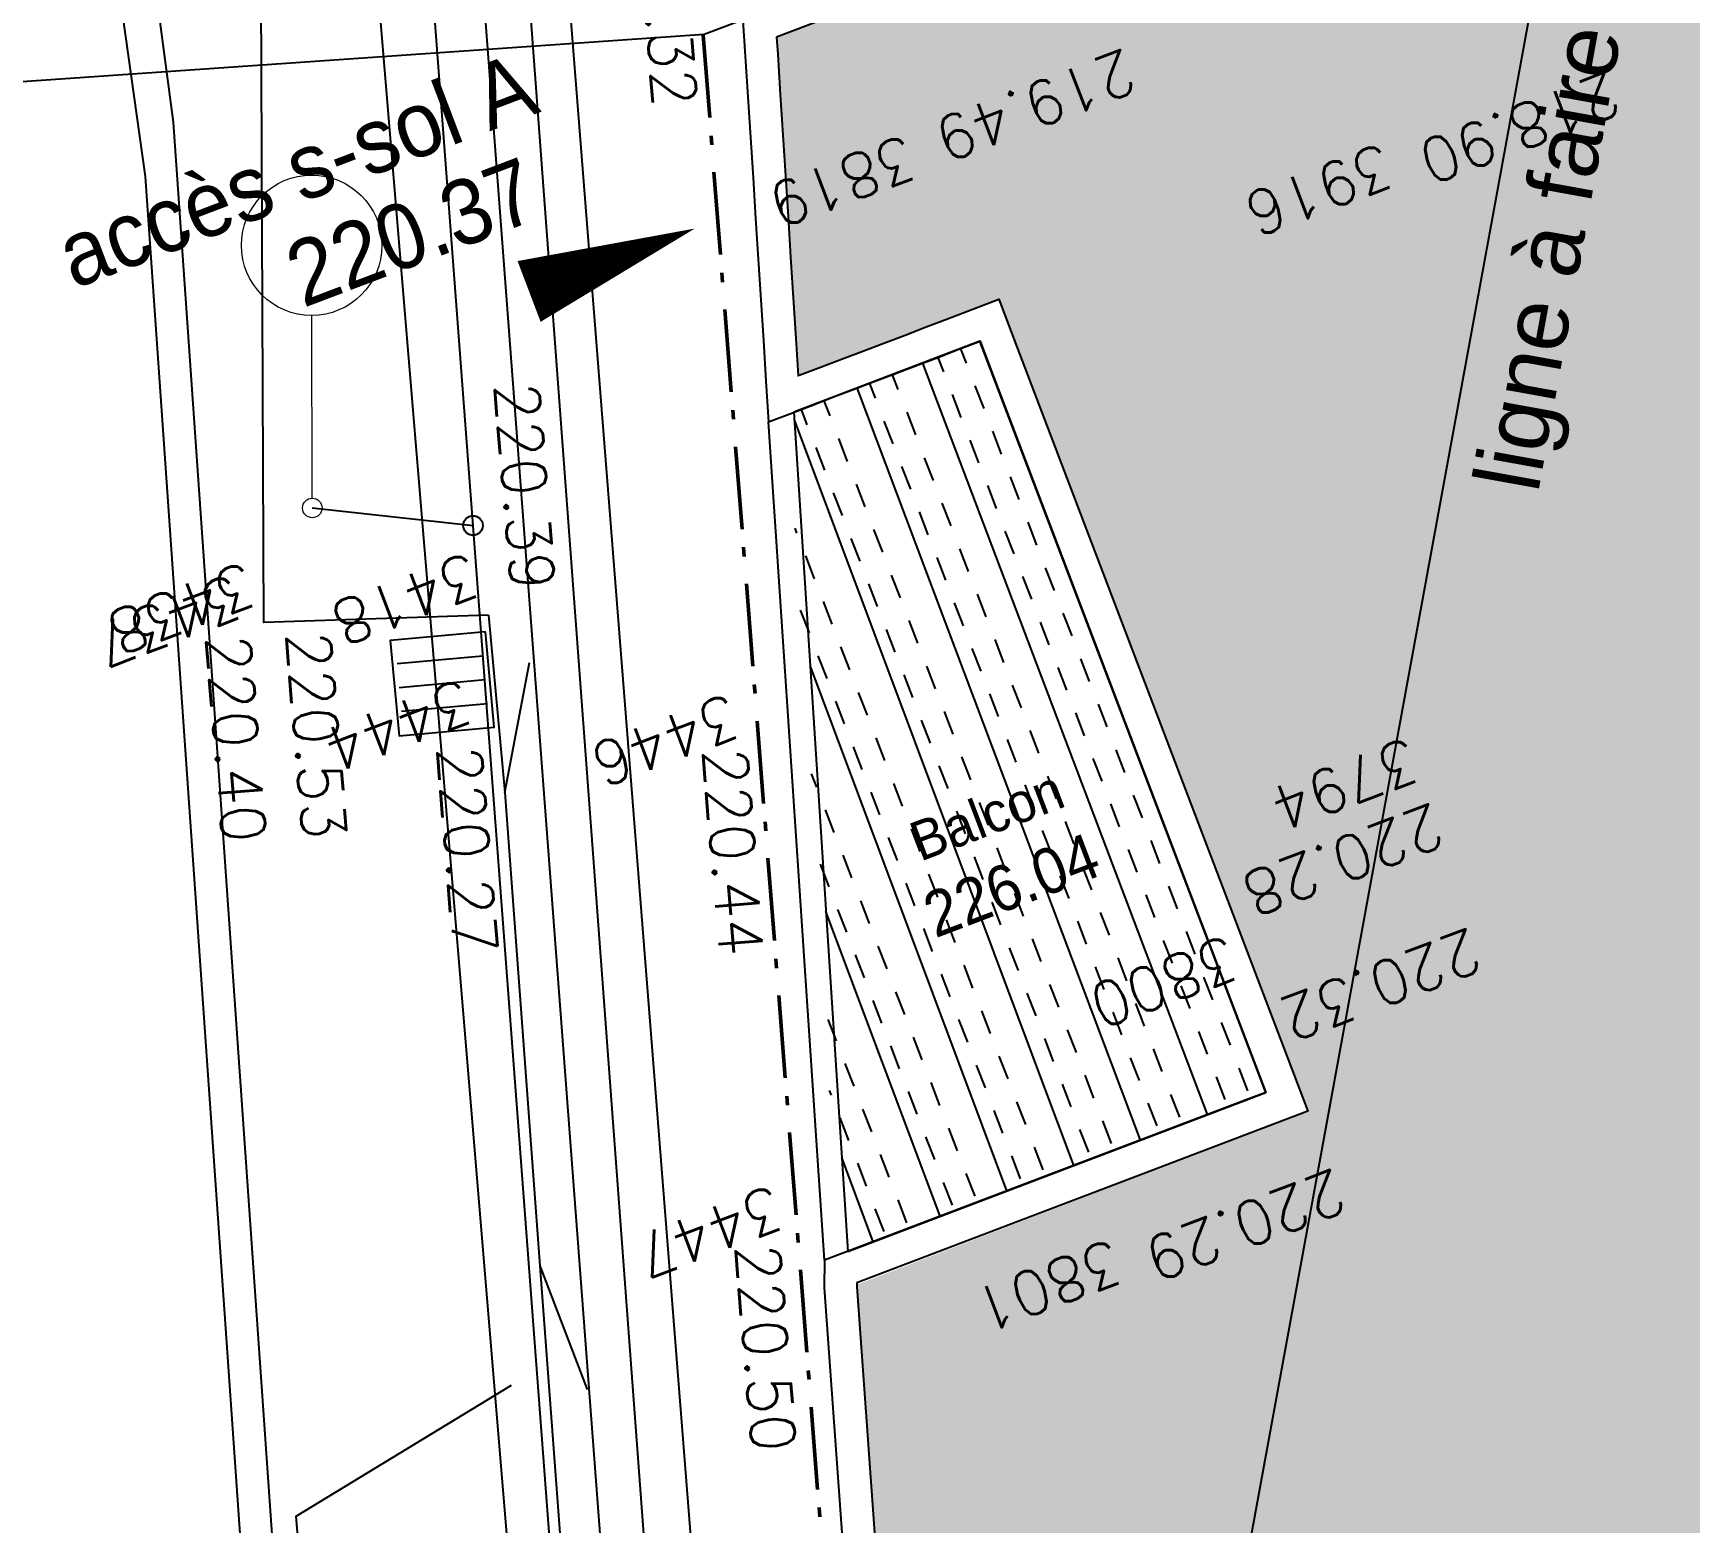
# Model space of a CAD drawing. Header units: centimetres. Extents: x 212517 to 243222, y -357108 to -330212.
# Drawn here: x 217824 to 219098, y -349305 to -348159 of the extents above; entities that cross this region are included whole.
import ezdxf
from ezdxf.enums import TextEntityAlignment as Align
from ezdxf.lldxf.tags import DXFTag

# ---------------------------------------------------------------- set-up
doc = ezdxf.new("R2010")
doc.units = ezdxf.units.CM
doc.linetypes.add('Style de ligne -15', pattern=[2.0832800000000002, 1.25, -0.41656, 0.1388600000000001, -0.2778600000000001])
doc.layers.get('0').update_dxf_attribs({"color": 252})
for name, color, linetype in [('0-EDL-Limite de propriété', 252, 'Continuous'), ('AEP_SSL', 252, 'Continuous'), ('EDF_SSL', 252, 'Texte-Electricite'), ('Fond topo - ASS', 252, 'Continuous'), ('Fond topo - CLO_LEG', 252, 'Continuous'), ('Fond topo - SIH', 252, 'Continuous'), ('Fond topo - Z_500', 252, 'Continuous'), ('prlm-VRD', 2, 'Continuous'), ('SA - bât A-B', 252, 'Continuous'), ('SA - béton balayé', 252, 'Continuous'), ('SA - EDF-réso', 252, 'Texte-BT'), ('SA - GAZ-réso', 252, 'Texte-GAZ'), ('SA - platelage bois', 252, 'Continuous'), ('SA - pouzzolane', 252, 'Continuous'), ('TELECOM_SSL', 252, 'Texte-Telecom')]:
    doc.layers.add(name, color=color, linetype=linetype)
for name, color, linetype, plot in [('Fond topo - N', 252, 'Continuous', False), ('Fond topo - NCACHE', 252, 'Continuous', False), ('Fond topo - ZCACHE', 252, 'Continuous', False)]:
    doc.layers.add(name, color=color, linetype=linetype, plot=plot)
for name, color, linetype, lineweight in [('Fond topo - P', 252, 'Continuous', 50), ('Fond topo - SIG', 252, 'Continuous', 20), ('Fond topo - VOI', 252, 'Continuous', 25)]:
    doc.layers.add(name, color=color, linetype=linetype, lineweight=lineweight)
doc.styles.add('Arial', font='arial.ttf')
doc.styles.add('Lignes', font='arial.ttf', dxfattribs={"height": 0.35})
doc.styles.add('LignesA', font='arial.ttf', dxfattribs={"height": 0.349999994})
doc.styles.add('SIMPLEX', font='simplex_.ttf', dxfattribs={"height": 1.25})
doc.styles.add('Tronçons', font='arial.ttf', dxfattribs={"height": 0.25})
tags = doc.linetypes.add('L16', pattern=[0.37500001490116125, 0.300000011920929, -0.07500000298023224]).pattern_tags.tags
tags[6:7] = [DXFTag(74, 4), DXFTag(75, 0), DXFTag(340, '0'), DXFTag(46, 0.0), DXFTag(50, 0.0), DXFTag(44, 0.0), DXFTag(45, 0.0)]
tags[4:5] = [DXFTag(74, 4), DXFTag(75, 0), DXFTag(340, '0'), DXFTag(46, 0.0), DXFTag(50, 0.0), DXFTag(44, 0.0), DXFTag(45, 0.0)]
tags = doc.linetypes.add('Texte-BT', pattern='A,5,-0.25,["BT",Lignes,S=1,R=0,X=0,Y=-0.18],-1.25', length=6.5).pattern_tags.tags
tags[15:16] = [DXFTag(74, 4), DXFTag(75, 0), DXFTag(340, '0'), DXFTag(46, 0.0), DXFTag(50, 0.0), DXFTag(44, 0.0), DXFTag(45, 0.0)]
tags[4:5] = [DXFTag(74, 4), DXFTag(75, 0), DXFTag(340, '0'), DXFTag(46, 0.0), DXFTag(50, 0.0), DXFTag(44, 0.0), DXFTag(45, 0.0)]
tags = doc.linetypes.add('Texte-Electricite', pattern='A,5,-0.25,["ELEC",Lignes,S=1,R=0,X=0,Y=-0.18],-1.25', length=6.5).pattern_tags.tags
tags[15:16] = [DXFTag(74, 4), DXFTag(75, 0), DXFTag(340, '0'), DXFTag(46, 0.0), DXFTag(50, 0.0), DXFTag(44, 0.0), DXFTag(45, 0.0)]
tags[4:5] = [DXFTag(74, 4), DXFTag(75, 0), DXFTag(340, '0'), DXFTag(46, 0.0), DXFTag(50, 0.0), DXFTag(44, 0.0), DXFTag(45, 0.0)]
tags = doc.linetypes.add('Texte-GAZ', pattern='A,5,-0.25,["GAZ",Lignes,S=1,R=0,X=0,Y=-0.18],-1.25', length=6.5).pattern_tags.tags
tags[15:16] = [DXFTag(74, 4), DXFTag(75, 0), DXFTag(340, '0'), DXFTag(46, 0.0), DXFTag(50, 0.0), DXFTag(44, 0.0), DXFTag(45, 0.0)]
tags[4:5] = [DXFTag(74, 4), DXFTag(75, 0), DXFTag(340, '0'), DXFTag(46, 0.0), DXFTag(50, 0.0), DXFTag(44, 0.0), DXFTag(45, 0.0)]
tags = doc.linetypes.add('Texte-HT', pattern='A,5,-0.25,["HT",Lignes,S=1,R=0,X=0,Y=-0.18],-1.25', length=6.5).pattern_tags.tags
tags[15:16] = [DXFTag(74, 4), DXFTag(75, 0), DXFTag(340, '0'), DXFTag(46, 0.0), DXFTag(50, 0.0), DXFTag(44, 0.0), DXFTag(45, 0.0)]
tags[4:5] = [DXFTag(74, 4), DXFTag(75, 0), DXFTag(340, '0'), DXFTag(46, 0.0), DXFTag(50, 0.0), DXFTag(44, 0.0), DXFTag(45, 0.0)]
tags = doc.linetypes.add('Texte-MT', pattern='A,5,-0.25,["MT",Lignes,S=1,R=0,X=0,Y=-0.18],-1.25', length=6.5).pattern_tags.tags
tags[15:16] = [DXFTag(74, 4), DXFTag(75, 0), DXFTag(340, '0'), DXFTag(46, 0.0), DXFTag(50, 0.0), DXFTag(44, 0.0), DXFTag(45, 0.0)]
tags[4:5] = [DXFTag(74, 4), DXFTag(75, 0), DXFTag(340, '0'), DXFTag(46, 0.0), DXFTag(50, 0.0), DXFTag(44, 0.0), DXFTag(45, 0.0)]
tags = doc.linetypes.add('Texte-Telecom', pattern='A,5,-0.25,["TEL",Lignes,S=1,R=0,X=0,Y=-0.18],-1.25', length=6.5).pattern_tags.tags
tags[15:16] = [DXFTag(74, 4), DXFTag(75, 0), DXFTag(340, '0'), DXFTag(46, 0.0), DXFTag(50, 0.0), DXFTag(44, 0.0), DXFTag(45, 0.0)]
tags[4:5] = [DXFTag(74, 4), DXFTag(75, 0), DXFTag(340, '0'), DXFTag(46, 0.0), DXFTag(50, 0.0), DXFTag(44, 0.0), DXFTag(45, 0.0)]
tags = doc.linetypes.add('Texte-TelecomA', pattern='A,5,-0.25,["TEL",LignesA,S=1,R=0,X=0,Y=-0.18],-1.25', length=6.5).pattern_tags.tags
tags[15:16] = [DXFTag(74, 4), DXFTag(75, 0), DXFTag(340, '0'), DXFTag(46, 0.0), DXFTag(50, 0.0), DXFTag(44, 0.0), DXFTag(45, 0.0)]
tags[4:5] = [DXFTag(74, 4), DXFTag(75, 0), DXFTag(340, '0'), DXFTag(46, 0.0), DXFTag(50, 0.0), DXFTag(44, 0.0), DXFTag(45, 0.0)]

# ---------------------------------------------------------------- blocks, each defined once
blk = doc.blocks.new('Groupe-93-1')
at = {"linetype": 'Style de ligne -15', "lineweight": 50, "ltscale": 50.8, "flags": 128}
blk.add_lwpolyline([(4010.377704961063, -47960.29143869193), (3755.414382130862, -44721.11884032996), (3755.414382130862, -44721.11884032996), (3756.773282105685, -44329.8018404177), (3880.931782061816, -43949.69744035514), (4137.430382163288, -43638.17594043525), (4471.636282140971, -43429.8099404505), (5106.567282135249, -43185.50304033072), (8279.371082122088, -41974.78904029639), (10046.22478211618, -41302.20724031241), (11818.78798213697, -40629.65554029257), (12515.6316242764, -40375.71221544059), (12470.15578206277, -38996.33853999885), (12380.37218211389, -38397.83494045051), (12782.36019976831, -38155.13044368537), (12782.36019976831, -38155.13044368537), (13203.15428753591, -37842.1723362139), (13013.29358206487, -37595.42764035972), (14081.43508215642, -36782.12464029105), (14501.13751466966, -36460.24630443366), (14495.16808214879, -36452.5175403765), (14834.32158213353, -36191.17934028419), (14839.99478233552, -36198.52456561835), (16130.40128212667, -35209.80024024756), (16136.50761571622, -35217.71937476905), (16472.44228208757, -34959.21094037803), (16671.78109403348, -34801.06746370108), (17355.87005024648, -34273.57605973991), (18231.377594311, -34360.18562337668), (19438.43093314862, -35798.34990131171), (19890.16948211885, -36316.51764032157), (20056.14294272161, -36374.42675067695), (20713.36528325772, -37417.69704200538), (20981.1790333817, -37823.86228057654), (21144.10848065114, -38091.41473781379), (21380.93455877995, -38501.10641652854), (21515.93978133893, -38776.86723872931), (21676.35969768262, -39172.45101110252), (21888.30210343099, -39776.94537421973), (22130.35028215146, -40561.43324023993), (22375.4996798346, -41423.39243203909), (22608.21988213754, -42207.67824041159)], dxfattribs=at)
blk = doc.blocks.new('ASS07')
at = {"ltscale": 2}
for p, q in [((-0.25, -0.45), (-0.25, 0.4500000000000001)), ((0, -0.45), (0, 0.4500000000000001)), ((0.25, -0.45), (0.25, 0.4500000000000001))]:
    blk.add_line(p, q, dxfattribs=at)
at = {"ltscale": 2, "flags": 128}
blk.add_lwpolyline([(0.5, -0.5), (0.5, 0.5), (-0.5, 0.5), (-0.5, -0.5)], close=True, dxfattribs=at)
blk = doc.blocks.new('PTOPO')
at = {"layer": 'Fond topo - NCACHE', "style": 'SIMPLEX'}
blk.add_attdef('MAT', text='', height=0.34, dxfattribs=at).set_placement((0.09999999986030161, -0.09999999962747097), align=Align.TOP_LEFT)
at = {"layer": 'Fond topo - ZCACHE', "style": 'SIMPLEX'}
blk.add_attdef('ALT', (0.09999999986030161, 0.09999999962747097), '', height=0.34, dxfattribs=at)
blk = doc.blocks.new('MOB02')
at = {"ltscale": 2}
blk.add_line((0, 0.07500000000000001), (0, 1.48), dxfattribs=at)
for centre, radius in [((0, 2.02), 0.54), ((0, 0), 0.07500000000000001)]:
    blk.add_circle(centre, radius, dxfattribs=at)
blk = doc.blocks.new('A$C1F970F0F')
at = {"layer": 'SA - béton balayé'}
h = blk.add_hatch(dxfattribs=at)
h.set_pattern_fill('BETON_BALAYE', color=256, scale=49.99999999999999, angle=-10.72360141139323, style=0, pattern_type=2)
h.set_pattern_definition([(349.2763985886067, (-277130161.1279894, -473864756.7787022), (117.3825536141096, 28.65896207176165), [749.9999999999999, -99.99999999999999, 250, -49.99999999999999]), (349.2763985886067, (-277130091.1375459, -473864744.5890418), (-36.75306622226226, 74.64222748057564), [150, -16.5, 299.9999999999999, -37.49999999999999]), (349.2763985886067, (-277130128.6565508, -473864719.6726964), (261.6928111209335, -15.46358973923611), [399.9999999999999, -69.99999999999999, 200, -49.99999999999999])])
edge = h.paths.add_edge_path()
edge.add_line((-9848.021828921945, 1865.797831752172), (-9827.171338111542, 1747.59443806161))
edge.add_line((-9827.17133811154, 1747.59443806161), (-9152.088361635477, 1866.918095167009))
edge.add_arc((-9114.87687736417, 1710.031164295217), 161.2395845939956, 41.819106453245524, 103.34322179373208, ccw=False)
edge.add_line((-8994.712482080224, 1817.542660178998), (-8874.358082447141, 1651.210053610759))
edge.add_arc((-8250.48470572676, 2103.179701206446), 770.3859763315166, 215.9217267234085, 305.8530101404562)
edge.add_arc((-8201.557804967759, 2035.473004597492), 686.8513225415181, 305.8530100756806, 339.1614624020675)
edge.add_arc((-9769.804180045512, 2632.401251480027), 2364.862056990866, 339.1614623467734, 348.9989210756208)
edge.add_line((-7448.39979734906, 2181.12058423843), (-7357.930111852295, 2671.500953831))
edge.add_arc((-7247.966916528135, 2663.440423546497), 110.2582263342147, 105.59274894641169, 175.807598661459, ccw=False)
edge.add_line((-7277.604099074089, 2769.640771484942), (-6220.979327768806, 2956.27104268876))
edge.add_line((-6220.979327768806, 2956.27104268876), (-6241.838846999788, 3074.461738358269))
edge.add_line((-6241.838846999789, 3074.461738358268), (-7426.344988050439, 2865.323922125472))
edge.add_arc((-7364.9338366279, 2582.693398422513), 289.2254180525135, 102.2589147041249, 171.2235465465614)
edge.add_line((-7650.772763367539, 2626.823324880758), (-7724.184676581945, 2244.646554456637))
edge.add_arc((-8890.291717310776, 2487.602334424398), 1191.147825190934, 333.8740634381715, 348.2309193326143, ccw=False)
edge.add_arc((-8295.276148083369, 2204.744013857594), 532.431483547898, 302.4044476769955, 333.0072947726128, ccw=False)
edge.add_arc((-8227.552075526368, 2108.27274464883), 414.7255090430872, 243.8453067393806, 301.6473037490109, ccw=False)
edge.add_arc((-8012.861629557673, 2641.099884216123), 988.5292012736542, 231.8619865371965, 246.28969688080548, ccw=False)
edge.add_line((-8623.335587158323, 1863.596489456333), (-8683.208498574279, 1914.584188890583))
edge.add_arc((-8966.493370861708, 1569.007829169004), 446.8482284459931, 50.65694705678597, 100.290342192283)
edge.add_line((-9046.31671561105, 2008.668576689881), (-9848.021828921945, 1865.797831752172))
at = {"layer": 'SA - platelage bois'}
h = blk.add_hatch(dxfattribs=at)
h.set_pattern_fill('PASSERELLE', color=256, scale=150, angle=-79.57359988551433, style=0, pattern_type=2)
h.set_pattern_definition([(280.4264001144857, (-277130161.1279894, -473864756.7787022), (55.32121061969438, 10.17969329456503), []), (280.4264001144857, (-277130142.6875859, -473864753.3854711), (55.32121061969438, 10.17969329456503), [18.75, -18.75]), (280.4264001144857, (-277130124.2471823, -473864749.99224), (55.32121061969438, 10.17969329456503), [18.75, -18.75])])
h.paths.add_polyline_path([(-9877.111319265008, 3485.805721716879), (-9956.538584312291, 2843.916132515448), (-9617.870437674206, 2904.269708399147), (-9726.297626948755, 3512.698202279108)])
at = {"layer": 'SA - pouzzolane'}
h = blk.add_hatch(dxfattribs=at)
h.set_pattern_fill('GRANULATS3', color=256, scale=99.99999999999999, angle=-10.72360141139323, style=0, pattern_type=2)
h.set_pattern_definition([(349.2763985886067, (1566334396.510018, -579968905.3710737), (116.8607592736427, 79.6464873173181), [4.999999999999999, -4.999999999999999, 9.999999999999998, -79.99999999999999]), (349.2763985886067, (1566334358.138925, -579968893.0155385), (116.8607592736427, 79.6464873173181), [25, -74.99999999999999]), (349.2763985886067, (1566334354.156601, -579968887.1725004), (116.8607592736427, 79.6464873173181), [25, -74.99999999999999]), (349.2763985886067, (1566334403.022516, -579968870.9823055), (116.8607592736427, 79.6464873173181), [4.999999999999999, -94.99999999999999]), (349.2763985886067, (1566334355.756418, -579968851.8533757), (116.8607592736427, 79.6464873173181), [15, -84.99999999999999]), (349.2763985886067, (1566334356.686774, -579968846.9406939), (116.8607592736427, 79.6464873173181), [15, -84.99999999999999]), (349.2763985886067, (1566334416.569305, -579968853.1922948), (116.8607592736427, 79.6464873173181), [30, -69.99999999999999]), (349.2763985886067, (1566334412.58698, -579968847.3492565), (116.8607592736427, 79.6464873173181), [30, -69.99999999999999]), (349.2763985886067, (1566334389.884288, -579968832.8721105), (116.8607592736427, 79.6464873173181), [9.999999999999998, -89.99999999999999]), (349.2763985886067, (1566334395.727326, -579968828.8897862), (116.8607592736427, 79.6464873173181), [4.999999999999999, -94.99999999999999]), (349.2763985886067, (1566334353.373909, -579968810.6912124), (116.8607592736427, 79.6464873173181), [4.999999999999999, -4.999999999999999, 4.999999999999999, -84.99999999999999]), (79.27639858860677, (1566334349.652482, -579968830.3419373), (-79.64648731731808, 116.8607592736427), [15, -84.99999999999999]), (79.27639858860677, (1566334348.052666, -579968865.6610618), (-79.64648731731808, 116.8607592736427), [4.999999999999999, -9.999999999999998, 4.999999999999999, -9.999999999999998, 20, -49.99999999999999]), (79.27639858860677, (1566334369.04231, -579968808.569602), (-79.64648731731808, 116.8607592736427), [4.999999999999999, -94.99999999999999]), (79.27639858860677, (1566334375.407142, -579968855.5748026), (-79.64648731731808, 116.8607592736427), [4.999999999999999, -94.99999999999999]), (79.27639858860677, (1566334384.971607, -579968831.9417535), (-79.64648731731808, 116.8607592736427), [4.999999999999999, -94.99999999999999]), (79.27639858860677, (1566334384.563045, -579968887.8419601), (-79.64648731731808, 116.8607592736427), [9.999999999999998, -89.99999999999999]), (79.27639858860677, (1566334388.545369, -579968893.6849979), (-79.64648731731808, 116.8607592736427), [15, -84.99999999999999]), (79.27639858860677, (1566334404.622332, -579968835.6631806), (-79.64648731731808, 116.8607592736427), [9.999999999999998, -4.999999999999999, 9.999999999999998, -74.99999999999999]), (79.27639858860677, (1566334403.952872, -579968866.0696244), (-79.64648731731808, 116.8607592736427), [20, -79.99999999999999]), (79.27639858860677, (1566334408.865554, -579968866.9999814), (-79.64648731731808, 116.8607592736427), [9.999999999999998, -89.99999999999999]), (79.27639858860677, (1566334412.178418, -579968903.2494636), (-79.64648731731808, 116.8607592736427), [20, -79.99999999999999]), (79.27639858860677, (1566334417.091099, -579968904.1798201), (-79.64648731731808, 116.8607592736427), [15, -84.99999999999999]), (34.27639858860676, (1566334378.720007, -579968891.8242844), (18.60713597325343, 98.25362326955934), [7.071066999999998, -134.35028923]), (34.27639858860676, (1566334398.109834, -579968870.0519489), (18.60713597325343, 98.25362326955934), [7.071066999999998, -134.35028923]), (34.27639858860676, (1566334410.726267, -579968857.1746192), (18.60713597325343, 98.25362326955934), [7.071066999999998, -134.35028923]), (34.27639858860676, (1566334343.809444, -579968834.3242615), (18.60713597325343, 98.25362326955934), [7.071066999999998, -134.35028923]), (34.27639858860676, (1566334357.356233, -579968816.5342503), (18.60713597325343, 98.25362326955934), [7.071066999999998, -134.35028923]), (34.27639858860676, (1566334391.336439, -579968878.9469545), (18.60713597325343, 98.25362326955934), [14.1421, -127.2792562]), (34.27639858860676, (1566334413.25644, -579968816.942813), (18.60713597325343, 98.25362326955934), [14.1421, -127.2792562]), (124.2763985886068, (1566334390.66698, -579968909.3533983), (-98.25362326955934, 18.60713597325343), [14.1421, -127.2792562]), (124.2763985886068, (1566334396.510018, -579968905.3710737), (-98.25362326955934, 18.60713597325343), [14.1421, -127.2792562]), (124.2763985886068, (1566334415.899845, -579968883.5987384), (-98.25362326955934, 18.60713597325343), [14.1421, -127.2792562]), (124.2763985886068, (1566334407.674299, -579968846.4188998), (-98.25362326955934, 18.60713597325343), [14.1421, -127.2792562]), (124.2763985886068, (1566334412.58698, -579968847.3492565), (-98.25362326955934, 18.60713597325343), [14.1421, -127.2792562]), (124.2763985886068, (1566334387.354114, -579968873.1039164), (-98.25362326955934, 18.60713597325343), [21.21319999999999, -120.2081562]), (124.2763985886068, (1566334420.812526, -579968884.529095), (-98.25362326955934, 18.60713597325343), [21.21319999999999, -120.2081562]), (124.2763985886068, (1566334386.423759, -579968878.0165975), (-98.25362326955934, 18.60713597325343), [28.28426999999999, -113.1370862]), (124.2763985886068, (1566334353.373909, -579968810.6912124), (-98.25362326955934, 18.60713597325343), [28.28426999999999, -113.1370862]), (124.2763985886068, (1566334352.443552, -579968815.6038935), (-98.25362326955934, 18.60713597325343), [28.28426999999999, -113.1370862]), (124.2763985886068, (1566334347.122309, -579968870.573743), (-98.25362326955934, 18.60713597325343), [7.071066999999998, -134.35028923]), (124.2763985886068, (1566334351.774093, -579968846.0103371), (-98.25362326955934, 18.60713597325343), [7.071066999999998, -134.35028923]), (15.84144978860676, (1566334401.422699, -579968906.3014305), (98.25362322038048, -18.60713601425497), [11.180339, -212.426458]), (15.84144978860676, (1566334387.354114, -579968873.1039164), (98.25362322038048, -18.60713601425497), [11.180339, -212.426458]), (15.84144978860676, (1566334419.882169, -579968889.4417765), (98.25362322038048, -18.60713601425497), [22.36068, -201.2461177]), (15.84144978860676, (1566334420.812526, -579968884.529095), (98.25362322038048, -18.60713601425497), [22.36068, -201.2461177]), (52.71134740860677, (1566334400.640008, -579968829.8201425), (18.60713586383586, 98.25362338541537), [11.17999999999999, -111.7999999999999, 22.35999999999999, -78.26679773999996]), (52.71134740860677, (1566334344.070342, -579968859.8180242), (18.60713586383586, 98.25362338541537), [11.18033899999999, -212.4264579999999]), (52.71134740860677, (1566334351.365531, -579968901.9105439), (18.60713586383586, 98.25362338541537), [11.18033899999999, -212.4264579999999]), (52.71134740860677, (1566334348.983023, -579968860.7483809), (18.60713586383586, 98.25362338541537), [11.18033899999999, -212.4264579999999]), (52.71134740860677, (1566334406.483046, -579968825.8378183), (18.60713586383586, 98.25362338541537), [11.18033899999999, -212.4264579999999]), (52.71134740860677, (1566334400.640008, -579968829.8201425), (18.60713586383586, 98.25362338541537), [11.18033899999999, -212.4264579999999]), (52.71134740860677, (1566334376.337499, -579968850.6621213), (18.60713586383586, 98.25362338541537), [22.36067999999999, -201.2461176999998]), (52.71134740860677, (1566334371.424818, -579968849.7317643), (18.60713586383586, 98.25362338541537), [22.36067999999999, -201.2461176999998]), (105.8414497886067, (1566334356.686774, -579968846.9406939), (18.60713601425497, 98.25362322038048), [11.180339, -212.426458]), (105.8414497886067, (1566334353.226244, -579968892.0851816), (18.60713601425497, 98.25362322038048), [22.36068, -201.2461177]), (105.8414497886067, (1566334354.156601, -579968887.1725004), (18.60713601425497, 98.25362322038048), [22.36068, -201.2461177]), (142.7113474086068, (1566334385.901964, -579968827.0290724), (-98.25362338541537, 18.60713586383589), [22.36067999999999, -201.2461177]), (142.7113474086068, (1566334395.727326, -579968828.8897862), (-98.25362338541537, 18.60713586383589), [33.54101959999998, -190.0657781])])
h.paths.add_polyline_path([(-8227.01561759797, 3737.921970028881), (-8608.629176422162, 3676.350672093718), (-8710.906338723305, 4250.268894913754), (-8338.769361387542, 4316.586904186884)], flags=16)
edge = h.paths.add_edge_path()
edge.add_line((-8077.550420688362, 2206.704044172183), (-8618.496143292887, 2110.303717207159))
edge.add_line((-8618.496143292887, 2110.303717207159), (-8665.0497846271, 2365.526736932683))
edge.add_line((-8665.049784627097, 2365.526736932683), (-9372.508085088, 2239.919204763752))
edge.add_line((-9372.508085088002, 2239.919204763752), (-9326.911429360862, 1984.058062024129))
edge.add_line((-9326.911429360862, 1984.058062024129), (-10066.37407550757, 1852.27946008155))
edge.add_line((-10066.37407550757, 1852.27946008155), (-9954.496884283193, 2817.428171378946))
edge.add_line((-9954.496884283193, 2817.428171378946), (-9588.872092792588, 2884.043586671438))
edge.add_line((-9588.872092792586, 2884.043586671438), (-9706.071961552761, 3541.699107062782))
edge.add_line((-9706.071961552761, 3541.699107062782), (-9868.676745587163, 3512.704087239571))
edge.add_line((-9868.676745587163, 3512.704087239571), (-9836.516297918568, 3771.491983810542))
edge.add_line((-9836.516297918568, 3771.491983810542), (-9444.63026670932, 3841.335956347627))
edge.add_line((-9444.630266709319, 3841.335956347628), (-9570.456778183388, 4547.816036243914))
edge.add_arc((-8644.745261165266, 3881.822133039172), 1140.390148960382, 123.19444017101321, 144.2672491886968, ccw=False)
edge.add_arc((-8627.918880026316, 3890.71939353054), 1142.314128409439, 104.11344255979509, 124.1450562793064, ccw=False)
edge.add_line((-8906.463673960438, 4998.552578488322), (-8312.503018193787, 5104.401474696298))
edge.add_line((-8312.503018193787, 5104.401474696298), (-8208.115884912808, 4518.643357879995))
edge.add_line((-8208.115884912806, 4518.643357879995), (-7224.761958924259, 4693.885482933878))
edge.add_line((-7224.761958924259, 4693.885482933878), (-6988.438265731197, 3367.77835702927))
edge.add_line((-6988.438265731197, 3367.778357029269), (-8244.044860961932, 3140.971199241873))
edge.add_line((-8244.04486096193, 3140.971199241873), (-8077.550420688361, 2206.704044172182))
h.paths.add_polyline_path([(-8361.968048038472, 4332.76779950922), (-8388.284717683899, 4480.441198992844), (-8535.958117048807, 4454.124529348632), (-8512.475619722924, 4310.52157949489)], flags=16)
at = {"layer": 'AEP_SSL', "elevation": 9.999999999999998e-08, "flags": 128}
blk.add_lwpolyline([(-10285.65428836908, 7577.958376138187), (-10074.18908105851, 5272.97393676226), (-10086.00465197501, 5088.841652962764), (-10106.76420497982, 4097.537765880691), (-10416.1778190259, 1132.335618064984), (-10702.83600579901, -1297.228718365281)], dxfattribs=at)
at = {"layer": 'EDF_SSL', "linetype": 'Texte-BT', "elevation": 9.999999999999998e-08, "flags": 128}
for points in [[(-10355.65903211059, 43.80952892260893), (-10201.4030772041, 1251.685514822027), (-8720.280241838846, 5090.654580446419), (-8647.88838211094, 5140.669551381001), (-5813.541010319846, 5655.541528388557), (-5754.775129047494, 5632.363405789478), (-5714.151306698284, 5669.525972244278), (-2796.400100172239, 6190.043639552574), (-2733.176347276875, 6173.938624268192), (-2724.610103663505, 6234.621653891018), (-576.9868819294611, 8573.42365167172), (-522.7757441125186, 8575.296708000737), (1439.543237064798, 9649.961943709872), (1486.297190266059, 9780.607536286585), (3247.574149104787, 10693.56387743918), (3311.706751861017, 10686.95005152967), (3338.557006230488, 10734.01793882097), (5093.795445683761, 11622.80777854973), (5197.512327865115, 11601.77622754824)], [(-10644.79365094888, -1090.28663271128), (-9910.571011933853, 5451.603413773146), (-9786.96850880258, 5988.90739827378), (-9732.565814462188, 6658.905773090244)]]:
    blk.add_lwpolyline(points, dxfattribs=at)
at = {"layer": 'EDF_SSL', "linetype": 'Texte-MT', "elevation": 9.999999999999998e-08, "flags": 128}
blk.add_lwpolyline([(-10605.24755893916, -1087.243444949462), (-9871.024919901258, 5454.646601530631), (-9813.117681349795, 5614.486484857796), (-9256.616976485166, 5923.473242253717), (-8799.13613630993, 5646.609576042702), (-8267.576586649942, 5593.500203318741), (-5762.0770564726, 6081.872554389967), (-4183.597292868954, 6396.686264550111), (-3538.986020602817, 6692.687627343169), (-2824.138039855754, 6428.356494820026), (-615.9396546429546, 6802.884084155441), (-262.5046420332196, 8461.235250973023), (-193.4502564723132, 8712.902150223255), (139.2306060843939, 8893.662518143177), (555.9703724045021, 9251.5491897469), (1680.577767184984, 9828.549923444656)], dxfattribs=at)
at = {"layer": 'EDF_SSL', "linetype": 'Texte-HT', "elevation": 9.999999999999998e-08, "flags": 128}
for points in [[(-10577.04536111718, -1098.034420029048), (-9834.258821749216, 5453.047902402947), (-9748.688604488376, 6070.67252159462), (-10923.67240823107, 6169.400225927384), (-11679.53318993422, 5854.966491101486)], [(-10714.85930890226, 525.4986651517008), (-10333.30157811645, 3756.620957415445), (-10245.67778292128, 5601.146318867764), (-10249.48444290878, 6014.862443235386), (-10751.52188214963, 5999.03961725202), (-10982.60499464801, 5985.134866669963), (-11619.23992633356, 5715.339005536964)], [(-10690.01391815986, 524.2913369805449), (-10304.48232147377, 3793.654933950758), (-10238.92568855808, 4986.489752335086), (-8369.911624552822, 5276.099588330418)]]:
    blk.add_lwpolyline(points, dxfattribs=at)
at = {"layer": 'Fond topo - CLO_LEG', "ltscale": 2, "flags": 128}
blk.add_lwpolyline([(-10254.69396273595, 3482.31063549562), (-10135.76731243788, 3446.080680448966)], dxfattribs=at)
at = {"layer": 'Fond topo - CLO_LEG', "ltscale": 2}
blk.add_circle((-10135.76731243788, 3446.080680448966), 7.5, dxfattribs=at)
at = {"layer": 'Fond topo - SIH', "linetype": 'L16', "ltscale": 2, "flags": 128}
blk.add_lwpolyline([(-10812.9530881933, -881.9849717879476), (-10753.45308821376, -395.5188872637), (-10692.38365957889, 127.0662461121985), (-10634.81755668228, 666.8112235863045), (-10468.93974774428, 2177.117043110757), (-10411.09285767151, 2722.910771763668), (-10229.58508489205, 2791.069823887619)], dxfattribs=at)
at = {"layer": 'Fond topo - VOI', "ltscale": 2, "flags": 128}
blk.add_lwpolyline([(-10136.93348508031, 3376.149408335572), (-10307.68268156986, 3402.690450026809), (-10121.07844488568, 4411.566420925777), (-9970.771988525572, 5223.226740914966, 0.03992046572711202), (-9928.11568794839, 5550.447227413607), (-9920.170701866953, 5672.378064821438, -0.001352666002772616), (-9912.060909379636, 5791.855694146928, 0.02222958352809761), (-9908.645438440839, 5923.056024842769, 0.001942446892326807), (-9913.043664138788, 6120.163650396989, 0.053975336055088), (-10001.22259091687, 6774.069278786234), (-10020.84142658721, 6876.274062694797), (-10117.92880968085, 7340.645519063415, -0.07073608737042224), (-10126.19832783127, 7467.950972298223, -0.0483441457817166), (-10106.43641571285, 7581.051100778775)], format="xyb", dxfattribs=at)
for points in [[(-10136.93348508031, 3376.149408335572), (-10149.91816345138, 3239.644698597758), (-10191.17418449524, 2877.211513878518), (-10273.69926690851, 2146.311907679767), (-10327.25196264404, 1655.665394191182), (-10416.34755893883, 833.1822794033644), (-10432.20625372811, 678.9272544958401), (-10521.57649660528, -92.94866414866033), (-10637.77902444522, -1078.95529182071)], [(-10149.91816348604, 3239.644698414746), (-10112.63413177655, 3334.565196601599)], [(-10191.17418446058, 2877.211514061529), (-10173.09745956161, 2776.846021869726)]]:
    blk.add_lwpolyline(points, dxfattribs=at)
at = {"layer": 'SA - bât A-B', "ltscale": 2.539999961853027, "elevation": 9.999999999999998e-08, "flags": 128}
for points in [[(-9859.051947905968, 3792.869520709693), (-9862.91348550489, 3761.79659462906), (-9866.775023173133, 3730.723668182405), (-9870.636560977946, 3699.650742140764), (-9874.498098685704, 3668.577815985955), (-9878.35963630196, 3637.504889813817), (-9882.22117400972, 3606.431963659008), (-9886.082711792344, 3575.359037234015), (-9889.944249391268, 3544.286111153383), (-9893.805787116356, 3513.213184907068), (-9897.667324829665, 3482.140258848098), (-9880.530354944178, 3485.196053267541), (-9863.393385207732, 3488.251847525635), (-9846.25641554546, 3491.307641892564), (-9829.119445774353, 3494.363436333669), (-9811.982475832021, 3497.419230552772), (-9794.845506192625, 3500.475024924033), (-9777.708536307136, 3503.530819343477), (-9760.57156657069, 3506.586613601571), (-9743.434596685203, 3509.642408021014), (-9726.297626948755, 3512.698202279108), (-9723.847960114663, 3498.952138036978), (-9617.870437559824, 2904.269708377486), (-9631.616501787743, 2901.820041493308), (-9975.268106940164, 2840.578370517777), (-9979.516178711248, 2819.87218915319), (-10095.07322935697, 1821.771147997279)], [(-9444.630266709319, 3841.335956347628), (-9836.516297918568, 3771.491983810542), (-9838.104326344377, 3758.713476322605), (-9841.965863869125, 3727.640550133138), (-9845.827401800101, 3696.567623925815), (-9849.688939507862, 3665.494697771006), (-9853.550477015282, 3634.421771673045), (-9857.412014866535, 3603.348845261048), (-9861.273552597171, 3572.275919110572), (-9865.13509008726, 3541.202993104116), (-9868.676745587163, 3512.704087239571), (-9867.782056562477, 3512.86362440396), (-9850.645086974384, 3515.919418879725), (-9833.508117220608, 3518.975213229323), (-9816.371147169437, 3522.031007522603), (-9799.234177507167, 3525.086801889532), (-9782.097207844898, 3528.142596256461), (-9764.960237902562, 3531.198390475563), (-9747.823268131455, 3534.254184916669), (-9706.071961552761, 3541.699107062782), (-9699.235726938592, 3503.338249685679), (-9588.872092792586, 2884.043586671438), (-9627.230390230548, 2877.207808334567), (-9954.18642450489, 2818.941431561183), (-9954.807344193208, 2815.914911126866), (-10066.37407550757, 1852.27946008155)]]:
    blk.add_lwpolyline(points, dxfattribs=at)
at = {"layer": 'SA - bât A-B', "elevation": 9.999999999999998e-08, "flags": 128}
blk.add_lwpolyline([(-10059.93081259909, 3614.873126490872, 49.99999999999999, 0, 0), (-9925.671197114834, 3638.704330005337, 0, 0, 0)], format="xyseb", dxfattribs=at)
at = {"layer": 'SA - bât A-B', "ltscale": 2.539999961853027, "elevation": 9.999999999999998e-08, "flags": 128}
blk.add_lwpolyline([(-9956.538584312291, 2843.916132515448), (-9617.870437559824, 2904.269708377486), (-9726.33450058223, 3512.905114977862), (-9877.108077788442, 3485.831917387451)], close=True, dxfattribs=at)
at = {"layer": 'SA - bât A-B', "elevation": 9.999999999999998e-08, "flags": 128}
blk.add_lwpolyline([(-9975.268106940164, 2840.578370517777), (-9897.667324829665, 3482.140258848098)], dxfattribs=at)
at = {"layer": 'SA - GAZ-réso', "ltscale": 0.75, "elevation": 9.999999999999998e-08, "flags": 128}
blk.add_lwpolyline([(-9260.780826819559, 3894.699688506483), (-9890.894204604376, 3784.033644802874), (-10659.70228593498, 3875.075823068079)], dxfattribs=at)
at = {"layer": 'SA - platelage bois', "elevation": 9.999999999999998e-08, "flags": 128}
blk.add_lwpolyline([(-9877.111319265008, 3485.805721716879), (-9956.538584312291, 2843.916132515448), (-9617.870437674206, 2904.269708399147), (-9726.297626948755, 3512.698202279108)], close=True, dxfattribs=at)
at = {"layer": 'TELECOM_SSL', "linetype": 'Texte-TelecomA', "elevation": 9.999999999999998e-08, "flags": 128}
blk.add_lwpolyline([(-10511.07947428439, -982.3638402937795), (-9947.544172982321, 4198.354356789803, 0.1059360433901166), (-10040.46465004698, 7647.988936019484)], format="xyb", dxfattribs=at)
at = {"layer": 'Fond topo - ASS', "ltscale": 2, "xscale": 73.62446645851121, "yscale": 73.62446645851121, "zscale": 99.99999999999997, "rotation": 84.5982555086689}
blk.add_blockref('ASS07', (-10181.69715236254, 3330.820429596642), dxfattribs=at)
at = {"layer": 'Fond topo - P', "ltscale": 2}
ref = blk.add_blockref('PTOPO', (-9878.752061833788, 3898.664013153995), dxfattribs=dict(at, xscale=99.99999999999994, yscale=99.99999999999994, zscale=99.99999999999994, rotation=190.0656205306617))
ref.add_attrib('MAT', '3436', dxfattribs={"layer": 'Fond topo - N', "color": 0, "ltscale": 2, "height": 33.99999999999999, "rotation": 190.0656204987762, "style": 'SIMPLEX'}).set_placement((-9890.345903665686, 3906.762335904355), align=Align.TOP_LEFT)
ref.add_attrib('ALT', '220.32', (-9922.892987834697, 3894.978422614914), dxfattribs={"layer": 'Fond topo - Z_500', "color": 0, "ltscale": 2, "height": 33.99999999999999, "rotation": 263.9174353535702, "style": 'SIMPLEX'})
ref = blk.add_blockref('PTOPO', (-9735.392054749276, 3638.304768476385), dxfattribs=dict(at, xscale=99.99999999999994, yscale=99.99999999999994, zscale=99.99999999999994, rotation=190.0656205306617))
ref.add_attrib('MAT', '3819', dxfattribs={"layer": 'Fond topo - N', "color": 0, "ltscale": 2, "height": 33.99999999999999, "rotation": 190.0656204987762, "style": 'SIMPLEX'}).set_placement((-9746.985896581176, 3646.403091226744), align=Align.TOP_LEFT)
ref.add_attrib('ALT', '219.49', (-9574.661896143218, 3713.444303031237), dxfattribs={"layer": 'Fond topo - Z_500', "color": 0, "ltscale": 2, "height": 33.99999999999999, "rotation": 190.0656204987762, "style": 'SIMPLEX'})
ref = blk.add_blockref('PTOPO', (-9376.21408955731, 3563.657412061511), dxfattribs=dict(at, xscale=99.99999999999994, yscale=99.99999999999994, zscale=99.99999999999994, rotation=190.0656205306617))
ref.add_attrib('MAT', '3916', dxfattribs={"layer": 'Fond topo - N', "color": 0, "ltscale": 2, "height": 33.99999999999999, "rotation": 190.0656204987762, "style": 'SIMPLEX'}).set_placement((-9387.80793138921, 3571.755734811871), align=Align.TOP_LEFT)
ref.add_attrib('ALT', '218.90', (-9211.67498883712, 3627.357672567885), dxfattribs={"layer": 'Fond topo - Z_500', "color": 0, "ltscale": 2, "height": 33.99999999999999, "rotation": 190.0656204987762, "style": 'SIMPLEX'})
ref = blk.add_blockref('PTOPO', (-10124.91864984593, 3385.228242232807), dxfattribs=dict(at, xscale=99.99999999999994, yscale=99.99999999999994, zscale=99.99999999999994, rotation=190.0656205306617))
ref.add_attrib('MAT', '3418', dxfattribs={"layer": 'Fond topo - N', "color": 0, "ltscale": 2, "height": 33.99999999999999, "rotation": 190.0656204987762, "style": 'SIMPLEX'}).set_placement((-10136.51249165495, 3393.326564978833), align=Align.TOP_LEFT)
ref.add_attrib('ALT', '220.39', (-10099.42804421739, 3549.652615539319), dxfattribs={"layer": 'Fond topo - Z_500', "color": 0, "ltscale": 2, "height": 33.99999999999999, "rotation": 263.9174353546399, "style": 'SIMPLEX'})
ref = blk.add_blockref('PTOPO', (-10307.68268156986, 3402.690450026809), dxfattribs=dict(at, xscale=99.99999999999994, yscale=99.99999999999994, zscale=99.99999999999994, rotation=190.0656205306617))
ref.add_attrib('MAT', '3437', dxfattribs={"layer": 'Fond topo - N', "color": 0, "ltscale": 2, "height": 33.99999999999999, "rotation": 190.0656204987762, "style": 'SIMPLEX'}).set_placement((-10319.27652337888, 3410.788772772836), align=Align.TOP_LEFT)
ref.add_attrib('ALT', '220.40', (-10353.60897573353, 3400.3902095928), dxfattribs={"layer": 'Fond topo - Z_500', "color": 0, "ltscale": 2, "height": 33.99999999999999, "rotation": 263.9174353546399, "style": 'SIMPLEX'})
ref = blk.add_blockref('PTOPO', (-10295.45401519992, 3410.069918755468), dxfattribs=dict(at, xscale=99.99999999999994, yscale=99.99999999999994, zscale=99.99999999999994, rotation=190.0656205306617))
ref.add_attrib('MAT', '3438', dxfattribs={"layer": 'Fond topo - N', "color": 0, "ltscale": 2, "height": 33.99999999999999, "rotation": 190.0656204987762, "style": 'SIMPLEX'}).set_placement((-10307.04785706647, 3418.168241322815), align=Align.TOP_LEFT)
ref.add_attrib('ALT', '220.53', (-10292.51645883826, 3391.396294630188), dxfattribs={"layer": 'Fond topo - Z_500', "color": 0, "ltscale": 2, "height": 33.99999999999999, "rotation": 263.9174353546399, "style": 'SIMPLEX'})
ref = blk.add_blockref('PTOPO', (-10148.51385160762, 3290.706222949377), dxfattribs=dict(at, xscale=99.99999999999994, yscale=99.99999999999994, zscale=99.99999999999994, rotation=190.0656205306617))
ref.add_attrib('MAT', '3444', dxfattribs={"layer": 'Fond topo - N', "color": 0, "ltscale": 2, "height": 33.99999999999999, "rotation": 190.0656204987762, "style": 'SIMPLEX'}).set_placement((-10160.10769341664, 3298.804545695404), align=Align.TOP_LEFT)
ref.add_attrib('ALT', '220.27', (-10194.82675154429, 3283.291156247813), dxfattribs={"layer": 'Fond topo - Z_500', "color": 0, "ltscale": 2, "height": 33.99999999999999, "rotation": 263.9174353546399, "style": 'SIMPLEX'})
ref = blk.add_blockref('PTOPO', (-9948.798003867667, 3241.334609247596), dxfattribs=dict(at, xscale=99.99999999999994, yscale=99.99999999999994, zscale=99.99999999999994, rotation=190.0656205306617))
ref.add_attrib('MAT', '3446', dxfattribs={"layer": 'Fond topo - N', "color": 0, "ltscale": 2, "height": 33.99999999999999, "rotation": 190.0656204987762, "style": 'SIMPLEX'}).set_placement((-9960.391845676691, 3249.432931993622), align=Align.TOP_LEFT)
ref.add_attrib('ALT', '220.44', (-9994.410575912665, 3243.711154363265), dxfattribs={"layer": 'Fond topo - Z_500', "color": 0, "ltscale": 2, "height": 33.99999999999999, "rotation": 263.9174353546399, "style": 'SIMPLEX'})
ref = blk.add_blockref('PTOPO', (-9441.785227642591, 3111.004090715737), dxfattribs=dict(at, xscale=99.99999999999994, yscale=99.99999999999994, zscale=99.99999999999994, rotation=190.0656205306617))
ref.add_attrib('MAT', '3794', dxfattribs={"layer": 'Fond topo - N', "color": 0, "ltscale": 2, "height": 33.99999999999999, "rotation": 190.0656204987762, "style": 'SIMPLEX'}).set_placement((-9453.379069474491, 3119.102413466096), align=Align.TOP_LEFT)
ref.add_attrib('ALT', '220.28', (-9449.883550388618, 3099.410248906714), dxfattribs={"layer": 'Fond topo - Z_500', "color": 0, "ltscale": 2, "height": 33.99999999999999, "rotation": 190.0656204987762, "style": 'SIMPLEX'})
ref = blk.add_blockref('PTOPO', (-9606.830455614332, 2987.426144226639), dxfattribs=dict(at, xscale=99.99999999999994, yscale=99.99999999999994, zscale=99.99999999999994, rotation=190.0656205306617))
ref.add_attrib('MAT', '3800', dxfattribs={"layer": 'Fond topo - N', "color": 0, "ltscale": 2, "height": 33.99999999999999, "rotation": 190.0656204987762, "style": 'SIMPLEX'}).set_placement((-9618.424297458014, 2995.524466789654), align=Align.TOP_LEFT)
ref.add_attrib('ALT', '220.32', (-9439.406791476293, 2999.741678203996), dxfattribs={"layer": 'Fond topo - Z_500', "color": 0, "ltscale": 2, "height": 33.99999999999999, "rotation": 190.0656204987762, "style": 'SIMPLEX'})
ref = blk.add_blockref('PTOPO', (-9986.055374083433, 2863.682434402797), dxfattribs=dict(at, xscale=99.99999999999994, yscale=99.99999999999994, zscale=99.99999999999994, rotation=190.0656205306617))
ref.add_attrib('MAT', '3447', dxfattribs={"layer": 'Fond topo - N', "color": 0, "ltscale": 2, "height": 33.99999999999999, "rotation": 190.0656204987762, "style": 'SIMPLEX'}).set_placement((-9997.649215915331, 2871.780757153156), align=Align.TOP_LEFT)
ref.add_attrib('ALT', '220.50', (-10040.64831633901, 2864.304274220591), dxfattribs={"layer": 'Fond topo - Z_500', "color": 0, "ltscale": 2, "height": 33.99999999999999, "rotation": 263.9174353546399, "style": 'SIMPLEX'})
ref = blk.add_blockref('PTOPO', (-9737.616515602464, 2774.440960691098), dxfattribs=dict(at, xscale=99.99999999999994, yscale=99.99999999999994, zscale=99.99999999999994, rotation=190.0656205306617))
ref.add_attrib('MAT', '3801', dxfattribs={"layer": 'Fond topo - N', "color": 0, "ltscale": 2, "height": 33.99999999999999, "rotation": 190.0656204987762, "style": 'SIMPLEX'}).set_placement((-9749.210357451693, 2782.539283349951), align=Align.TOP_LEFT)
ref.add_attrib('ALT', '220.29', (-9576.328549534748, 2837.248314885274), dxfattribs={"layer": 'Fond topo - Z_500', "color": 0, "ltscale": 2, "height": 33.99999999999999, "rotation": 190.0656204987762, "style": 'SIMPLEX'})
at = {"layer": 'Fond topo - SIG', "ltscale": 2, "xscale": 99.99999999999997, "yscale": 99.99999999999997, "zscale": 99.99999999999997, "rotation": 349.4195430477053}
blk.add_blockref('MOB02', (-10254.69396273595, 3482.31063549562), dxfattribs=at)
at = {"layer": 'SA - bât A-B', "style": 'Arial'}
for s, height, rotation, width, p in [('accès s-sol A', 49.99999999999999, 10.06521972415055, 0.9273999929428101, (-10403.64304868437, 3681.68788864952)), ('220.37', 49.99999999999999, 10.06521972415055, 0.9273999929428101, (-10233.08471298621, 3634.605407746594)), ('Balcon', 30.3049096, 10.10452419321967, 0.937497615814209, (-9846.051214978655, 3127.90303481238)), ('226.04', 34.99999999999999, 10.10452419321967, 0.9273999929428101, (-9845.629837537277, 3067.900000869658))]:
    blk.add_text(s, height=height, rotation=rotation, dxfattribs=dict(at, width=width)).set_placement(p)
at = {"layer": 'SA - EDF-réso', "style": 'Tronçons'}
blk.add_text('ligne à faire déplacer', height=49.99999999999999, rotation=69.024920916131, dxfattribs=at).set_placement((-9326.715823985865, 3317.119724727173))

msp = doc.modelspace()

# ---------------------------------------------------------------- block references
at = {"layer": '0-EDL-Limite de propriété'}
msp.add_blockref('Groupe-93-1', (214574.704544979, -303323.1569814135), dxfattribs=at)
at = {"layer": 'prlm-VRD', "rotation": 10.72360141139323}
msp.add_blockref('A$C1F970F0F', (228762.2467792132, -350037.5300254133), dxfattribs=at)

doc.saveas('drawing.dxf')
